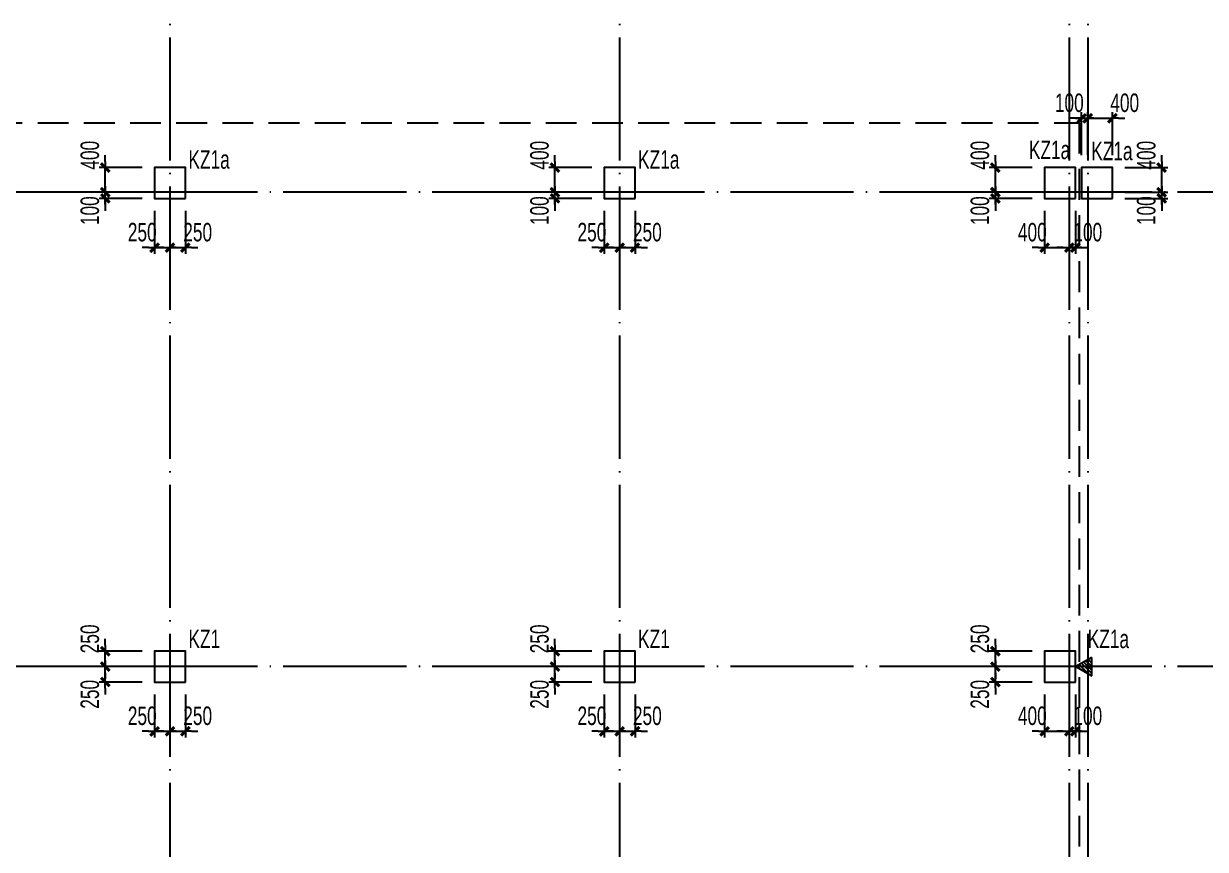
# Model space of a CAD drawing. Extents: x -21254 to 860439, y -324318 to 454338.
# Drawn here: x 565609 to 584794, y -124607 to -111205 of the extents above; entities that cross this region are included whole.
import ezdxf

# ---------------------------------------------------------------- set-up
doc = ezdxf.new("R2010")
doc.units = 0
doc.header["$LTSCALE"] = 1000
doc.header["$MEASUREMENT"] = 0
doc.linetypes.add('DASHED', pattern=[0.75, 0.5, -0.25])
doc.linetypes.add('DOTE', pattern=[2.42, 2, -0.2, 0.02, -0.2])
doc.layers.get('0').update_dxf_attribs({"linetype": 'CONTINUOUS'})
doc.layers.get('Defpoints').update_dxf_attribs({"linetype": 'CONTINUOUS', "lineweight": 5})
for name, color, linetype in [('COLU', 7, 'CONTINUOUS'), ('COLU_DIM', 3, 'CONTINUOUS'), ('DIMENSION', 3, 'CONTINUOUS'), ('DOTE', 1, 'DOTE'), ('S_BEAMDIMMASS', 2, 'CONTINUOUS'), ('TEXT', 7, 'CONTINUOUS'), ('洞口', 253, 'CONTINUOUS')]:
    doc.layers.add(name, color=color, linetype=linetype)
doc.styles.add('BW_Dim', font='Bweng.shx', dxfattribs={"width": 0.7, "bigfont": 'hztxt.shx'})
doc.dimstyles.new('Cyz_100_100', dxfattribs={"dimtxt": 300, "dimasz": 100, "dimexe": 100, "dimexo": 200, "dimgap": 100, "dimtad": 1, "dimdec": 0, "dimzin": 0, "dimdsep": 46, "dimtxsty": 'BW_Dim', "dimblk": '_bwk', "dimcen": 0, "dimclrt": 7, "dimadec": 0, "dimazin": 0, "dimtfac": 1, "dimtdec": 0, "dimtix": 1, "dimtmove": 2, "dimatfit": 0, "dimfxl": 1, "dimtolj": 1, "dimtzin": 0, "dimarcsym": 0})

# ---------------------------------------------------------------- blocks, each defined once
blk = doc.blocks.new('_bwk')
blk.add_line((-1, 0), (0, 0))
blk.add_lwpolyline([(-0.7, -0.7, 0.5, 0.5, 0), (0.7, 0.7, 0.5, 0.5, 0)], format="xyseb")
blk = doc.blocks.new('*D3005')
at = {"layer": 'COLU_DIM', "color": 0, "lineweight": -2, "transparency": 16777216}
for p, q in [((574235, -113841), (574235, -113741)), ((574835, -113941), (574135, -113941)), ((574235, -114041), (574235, -113941)), ((574835, -114041), (574135, -114041)), ((574235, -114141), (574235, -114241))]:
    blk.add_line(p, q, dxfattribs=at)
at = {"layer": 'Defpoints', "color": 0, "transparency": 16777216}
for p in [(574235, -113941), (575035, -113941), (575035, -114041)]:
    blk.add_point(p, dxfattribs=at)
at = {"layer": 'COLU_DIM', "color": 0, "lineweight": -2, "transparency": 16777216, "xscale": 100, "yscale": 100, "zscale": 100}
for p, rotation in [((574235, -113941), 270), ((574235, -114041), 90)]:
    blk.add_blockref('_bwk', p, dxfattribs=dict(at, rotation=rotation))
at = {"layer": 'COLU_DIM', "color": 7, "transparency": 16777216, "insert": (573985, -114241), "char_height": 300, "attachment_point": 5, "rotation": 90, "style": 'BW_Dim'}
blk.add_mtext('\\A1;100', dxfattribs=at)
blk = doc.blocks.new('*D3006')
at = {"layer": 'COLU_DIM', "color": 0, "lineweight": -2, "transparency": 16777216}
for p, q in [((574235, -113441), (574235, -113341)), ((574835, -113541), (574135, -113541)), ((574235, -113941), (574235, -113541)), ((574835, -113941), (574135, -113941)), ((574235, -114041), (574235, -114141))]:
    blk.add_line(p, q, dxfattribs=at)
at = {"layer": 'Defpoints', "color": 0, "transparency": 16777216}
for p in [(574235, -113541), (575035, -113541), (575035, -113941)]:
    blk.add_point(p, dxfattribs=at)
at = {"layer": 'COLU_DIM', "color": 0, "lineweight": -2, "transparency": 16777216, "xscale": 100, "yscale": 100, "zscale": 100}
for p, rotation in [((574235, -113541), 270), ((574235, -113941), 90)]:
    blk.add_blockref('_bwk', p, dxfattribs=dict(at, rotation=rotation))
at = {"layer": 'COLU_DIM', "color": 7, "transparency": 16777216, "insert": (573985, -113341), "char_height": 300, "attachment_point": 5, "rotation": 90, "style": 'BW_Dim'}
blk.add_mtext('\\A1;400', dxfattribs=at)
blk = doc.blocks.new('*D3007')
at = {"layer": 'COLU_DIM', "color": 0, "lineweight": -2, "transparency": 16777216}
for p, q in [((575035, -114241), (575035, -114941)), ((575285, -114241), (575285, -114941)), ((574935, -114841), (574835, -114841)), ((575035, -114841), (575285, -114841)), ((575385, -114841), (575485, -114841))]:
    blk.add_line(p, q, dxfattribs=at)
at = {"layer": 'Defpoints', "color": 0, "transparency": 16777216}
for p in [(575035, -114041), (575285, -114041), (575285, -114841)]:
    blk.add_point(p, dxfattribs=at)
at = {"layer": 'COLU_DIM', "color": 0, "lineweight": -2, "transparency": 16777216, "xscale": 100, "yscale": 100, "zscale": 100}
blk.add_blockref('_bwk', (575035, -114841), dxfattribs=at)
at = {"layer": 'COLU_DIM', "color": 0, "lineweight": -2, "transparency": 16777216, "xscale": 100, "yscale": 100, "zscale": 100, "rotation": 180}
blk.add_blockref('_bwk', (575285, -114841), dxfattribs=at)
at = {"layer": 'COLU_DIM', "color": 7, "transparency": 16777216, "insert": (574835, -114591), "char_height": 300, "attachment_point": 5, "style": 'BW_Dim'}
blk.add_mtext('\\A1;250', dxfattribs=at)
blk = doc.blocks.new('*D3008')
at = {"layer": 'COLU_DIM', "color": 0, "lineweight": -2, "transparency": 16777216}
for p, q in [((575285, -114241), (575285, -114941)), ((575535, -114241), (575535, -114941)), ((575185, -114841), (575085, -114841)), ((575285, -114841), (575535, -114841)), ((575635, -114841), (575735, -114841))]:
    blk.add_line(p, q, dxfattribs=at)
at = {"layer": 'Defpoints', "color": 0, "transparency": 16777216}
for p in [(575285, -114041), (575535, -114041), (575535, -114841)]:
    blk.add_point(p, dxfattribs=at)
at = {"layer": 'COLU_DIM', "color": 0, "lineweight": -2, "transparency": 16777216, "xscale": 100, "yscale": 100, "zscale": 100}
blk.add_blockref('_bwk', (575285, -114841), dxfattribs=at)
at = {"layer": 'COLU_DIM', "color": 0, "lineweight": -2, "transparency": 16777216, "xscale": 100, "yscale": 100, "zscale": 100, "rotation": 180}
blk.add_blockref('_bwk', (575535, -114841), dxfattribs=at)
at = {"layer": 'COLU_DIM', "color": 7, "transparency": 16777216, "insert": (575735, -114591), "char_height": 300, "attachment_point": 5, "style": 'BW_Dim'}
blk.add_mtext('\\A1;250', dxfattribs=at)
blk = doc.blocks.new('*D3009')
at = {"layer": 'COLU_DIM', "color": 0, "lineweight": -2, "transparency": 16777216}
for p, q in [((566935, -113841), (566935, -113741)), ((567535, -113941), (566835, -113941)), ((566935, -114041), (566935, -113941)), ((567535, -114041), (566835, -114041)), ((566935, -114141), (566935, -114241))]:
    blk.add_line(p, q, dxfattribs=at)
at = {"layer": 'Defpoints', "color": 0, "transparency": 16777216}
for p in [(566935, -113941), (567735, -113941), (567735, -114041)]:
    blk.add_point(p, dxfattribs=at)
at = {"layer": 'COLU_DIM', "color": 0, "lineweight": -2, "transparency": 16777216, "xscale": 100, "yscale": 100, "zscale": 100}
for p, rotation in [((566935, -113941), 270), ((566935, -114041), 90)]:
    blk.add_blockref('_bwk', p, dxfattribs=dict(at, rotation=rotation))
at = {"layer": 'COLU_DIM', "color": 7, "transparency": 16777216, "insert": (566685, -114241), "char_height": 300, "attachment_point": 5, "rotation": 90, "style": 'BW_Dim'}
blk.add_mtext('\\A1;100', dxfattribs=at)
blk = doc.blocks.new('*D3010')
at = {"layer": 'COLU_DIM', "color": 0, "lineweight": -2, "transparency": 16777216}
for p, q in [((566935, -113441), (566935, -113341)), ((567535, -113541), (566835, -113541)), ((566935, -113941), (566935, -113541)), ((567535, -113941), (566835, -113941)), ((566935, -114041), (566935, -114141))]:
    blk.add_line(p, q, dxfattribs=at)
at = {"layer": 'Defpoints', "color": 0, "transparency": 16777216}
for p in [(566935, -113541), (567735, -113541), (567735, -113941)]:
    blk.add_point(p, dxfattribs=at)
at = {"layer": 'COLU_DIM', "color": 0, "lineweight": -2, "transparency": 16777216, "xscale": 100, "yscale": 100, "zscale": 100}
for p, rotation in [((566935, -113541), 270), ((566935, -113941), 90)]:
    blk.add_blockref('_bwk', p, dxfattribs=dict(at, rotation=rotation))
at = {"layer": 'COLU_DIM', "color": 7, "transparency": 16777216, "insert": (566685, -113341), "char_height": 300, "attachment_point": 5, "rotation": 90, "style": 'BW_Dim'}
blk.add_mtext('\\A1;400', dxfattribs=at)
blk = doc.blocks.new('*D3011')
at = {"layer": 'COLU_DIM', "color": 0, "lineweight": -2, "transparency": 16777216}
for p, q in [((567735, -114241), (567735, -114941)), ((567985, -114241), (567985, -114941)), ((567635, -114841), (567535, -114841)), ((567735, -114841), (567985, -114841)), ((568085, -114841), (568185, -114841))]:
    blk.add_line(p, q, dxfattribs=at)
at = {"layer": 'Defpoints', "color": 0, "transparency": 16777216}
for p in [(567735, -114041), (567985, -114041), (567985, -114841)]:
    blk.add_point(p, dxfattribs=at)
at = {"layer": 'COLU_DIM', "color": 0, "lineweight": -2, "transparency": 16777216, "xscale": 100, "yscale": 100, "zscale": 100}
blk.add_blockref('_bwk', (567735, -114841), dxfattribs=at)
at = {"layer": 'COLU_DIM', "color": 0, "lineweight": -2, "transparency": 16777216, "xscale": 100, "yscale": 100, "zscale": 100, "rotation": 180}
blk.add_blockref('_bwk', (567985, -114841), dxfattribs=at)
at = {"layer": 'COLU_DIM', "color": 7, "transparency": 16777216, "insert": (567535, -114591), "char_height": 300, "attachment_point": 5, "style": 'BW_Dim'}
blk.add_mtext('\\A1;250', dxfattribs=at)
blk = doc.blocks.new('*D3012')
at = {"layer": 'COLU_DIM', "color": 0, "lineweight": -2, "transparency": 16777216}
for p, q in [((567985, -114241), (567985, -114941)), ((568235, -114241), (568235, -114941)), ((567885, -114841), (567785, -114841)), ((567985, -114841), (568235, -114841)), ((568335, -114841), (568435, -114841))]:
    blk.add_line(p, q, dxfattribs=at)
at = {"layer": 'Defpoints', "color": 0, "transparency": 16777216}
for p in [(567985, -114041), (568235, -114041), (568235, -114841)]:
    blk.add_point(p, dxfattribs=at)
at = {"layer": 'COLU_DIM', "color": 0, "lineweight": -2, "transparency": 16777216, "xscale": 100, "yscale": 100, "zscale": 100}
blk.add_blockref('_bwk', (567985, -114841), dxfattribs=at)
at = {"layer": 'COLU_DIM', "color": 0, "lineweight": -2, "transparency": 16777216, "xscale": 100, "yscale": 100, "zscale": 100, "rotation": 180}
blk.add_blockref('_bwk', (568235, -114841), dxfattribs=at)
at = {"layer": 'COLU_DIM', "color": 7, "transparency": 16777216, "insert": (568435, -114591), "char_height": 300, "attachment_point": 5, "style": 'BW_Dim'}
blk.add_mtext('\\A1;250', dxfattribs=at)
blk = doc.blocks.new('*D3017')
at = {"layer": 'COLU_DIM', "color": 0, "lineweight": -2, "transparency": 16777216}
for p, q in [((581385, -121541), (581385, -121441)), ((581985, -121641), (581285, -121641)), ((581385, -121891), (581385, -121641)), ((581985, -121891), (581285, -121891)), ((581385, -121991), (581385, -122091))]:
    blk.add_line(p, q, dxfattribs=at)
at = {"layer": 'Defpoints', "color": 0, "transparency": 16777216}
for p in [(581385, -121641), (582185, -121641), (582185, -121891)]:
    blk.add_point(p, dxfattribs=at)
at = {"layer": 'COLU_DIM', "color": 0, "lineweight": -2, "transparency": 16777216, "xscale": 100, "yscale": 100, "zscale": 100}
for p, rotation in [((581385, -121641), 270), ((581385, -121891), 90)]:
    blk.add_blockref('_bwk', p, dxfattribs=dict(at, rotation=rotation))
at = {"layer": 'COLU_DIM', "color": 7, "transparency": 16777216, "insert": (581135, -122091), "char_height": 300, "attachment_point": 5, "rotation": 90, "style": 'BW_Dim'}
blk.add_mtext('\\A1;250', dxfattribs=at)
blk = doc.blocks.new('*D3018')
at = {"layer": 'COLU_DIM', "color": 0, "lineweight": -2, "transparency": 16777216}
for p, q in [((581385, -121291), (581385, -121191)), ((581985, -121391), (581285, -121391)), ((581385, -121641), (581385, -121391)), ((581985, -121641), (581285, -121641)), ((581385, -121741), (581385, -121841))]:
    blk.add_line(p, q, dxfattribs=at)
at = {"layer": 'Defpoints', "color": 0, "transparency": 16777216}
for p in [(581385, -121391), (582185, -121391), (582185, -121641)]:
    blk.add_point(p, dxfattribs=at)
at = {"layer": 'COLU_DIM', "color": 0, "lineweight": -2, "transparency": 16777216, "xscale": 100, "yscale": 100, "zscale": 100}
for p, rotation in [((581385, -121391), 270), ((581385, -121641), 90)]:
    blk.add_blockref('_bwk', p, dxfattribs=dict(at, rotation=rotation))
at = {"layer": 'COLU_DIM', "color": 7, "transparency": 16777216, "insert": (581135, -121191), "char_height": 300, "attachment_point": 5, "rotation": 90, "style": 'BW_Dim'}
blk.add_mtext('\\A1;250', dxfattribs=at)
blk = doc.blocks.new('*D3019')
at = {"layer": 'COLU_DIM', "color": 0, "lineweight": -2, "transparency": 16777216}
for p, q in [((582185, -122091), (582185, -122791)), ((582585, -122091), (582585, -122791)), ((582085, -122691), (581985, -122691)), ((582185, -122691), (582585, -122691)), ((582685, -122691), (582785, -122691))]:
    blk.add_line(p, q, dxfattribs=at)
at = {"layer": 'Defpoints', "color": 0, "transparency": 16777216}
for p in [(582185, -121891), (582585, -121891), (582585, -122691)]:
    blk.add_point(p, dxfattribs=at)
at = {"layer": 'COLU_DIM', "color": 0, "lineweight": -2, "transparency": 16777216, "xscale": 100, "yscale": 100, "zscale": 100}
blk.add_blockref('_bwk', (582185, -122691), dxfattribs=at)
at = {"layer": 'COLU_DIM', "color": 0, "lineweight": -2, "transparency": 16777216, "xscale": 100, "yscale": 100, "zscale": 100, "rotation": 180}
blk.add_blockref('_bwk', (582585, -122691), dxfattribs=at)
at = {"layer": 'COLU_DIM', "color": 7, "transparency": 16777216, "insert": (581985, -122441), "char_height": 300, "attachment_point": 5, "style": 'BW_Dim'}
blk.add_mtext('\\A1;400', dxfattribs=at)
blk = doc.blocks.new('*D3020')
at = {"layer": 'COLU_DIM', "color": 0, "lineweight": -2, "transparency": 16777216}
for p, q in [((582585, -122091), (582585, -122791)), ((582685, -122091), (582685, -122791)), ((582485, -122691), (582385, -122691)), ((582585, -122691), (582685, -122691)), ((582785, -122691), (582885, -122691))]:
    blk.add_line(p, q, dxfattribs=at)
at = {"layer": 'Defpoints', "color": 0, "transparency": 16777216}
for p in [(582585, -121891), (582685, -121891), (582685, -122691)]:
    blk.add_point(p, dxfattribs=at)
at = {"layer": 'COLU_DIM', "color": 0, "lineweight": -2, "transparency": 16777216, "xscale": 100, "yscale": 100, "zscale": 100}
blk.add_blockref('_bwk', (582585, -122691), dxfattribs=at)
at = {"layer": 'COLU_DIM', "color": 0, "lineweight": -2, "transparency": 16777216, "xscale": 100, "yscale": 100, "zscale": 100, "rotation": 180}
blk.add_blockref('_bwk', (582685, -122691), dxfattribs=at)
at = {"layer": 'COLU_DIM', "color": 7, "transparency": 16777216, "insert": (582885, -122441), "char_height": 300, "attachment_point": 5, "style": 'BW_Dim'}
blk.add_mtext('\\A1;100', dxfattribs=at)
blk = doc.blocks.new('*D3021')
at = {"layer": 'COLU_DIM', "color": 0, "lineweight": -2, "transparency": 16777216}
for p, q in [((574235, -121541), (574235, -121441)), ((574835, -121641), (574135, -121641)), ((574235, -121891), (574235, -121641)), ((574835, -121891), (574135, -121891)), ((574235, -121991), (574235, -122091))]:
    blk.add_line(p, q, dxfattribs=at)
at = {"layer": 'Defpoints', "color": 0, "transparency": 16777216}
for p in [(574235, -121641), (575035, -121641), (575035, -121891)]:
    blk.add_point(p, dxfattribs=at)
at = {"layer": 'COLU_DIM', "color": 0, "lineweight": -2, "transparency": 16777216, "xscale": 100, "yscale": 100, "zscale": 100}
for p, rotation in [((574235, -121641), 270), ((574235, -121891), 90)]:
    blk.add_blockref('_bwk', p, dxfattribs=dict(at, rotation=rotation))
at = {"layer": 'COLU_DIM', "color": 7, "transparency": 16777216, "insert": (573985, -122091), "char_height": 300, "attachment_point": 5, "rotation": 90, "style": 'BW_Dim'}
blk.add_mtext('\\A1;250', dxfattribs=at)
blk = doc.blocks.new('*D3022')
at = {"layer": 'COLU_DIM', "color": 0, "lineweight": -2, "transparency": 16777216}
for p, q in [((574235, -121291), (574235, -121191)), ((574835, -121391), (574135, -121391)), ((574235, -121641), (574235, -121391)), ((574835, -121641), (574135, -121641)), ((574235, -121741), (574235, -121841))]:
    blk.add_line(p, q, dxfattribs=at)
at = {"layer": 'Defpoints', "color": 0, "transparency": 16777216}
for p in [(574235, -121391), (575035, -121391), (575035, -121641)]:
    blk.add_point(p, dxfattribs=at)
at = {"layer": 'COLU_DIM', "color": 0, "lineweight": -2, "transparency": 16777216, "xscale": 100, "yscale": 100, "zscale": 100}
for p, rotation in [((574235, -121391), 270), ((574235, -121641), 90)]:
    blk.add_blockref('_bwk', p, dxfattribs=dict(at, rotation=rotation))
at = {"layer": 'COLU_DIM', "color": 7, "transparency": 16777216, "insert": (573985, -121191), "char_height": 300, "attachment_point": 5, "rotation": 90, "style": 'BW_Dim'}
blk.add_mtext('\\A1;250', dxfattribs=at)
blk = doc.blocks.new('*D3023')
at = {"layer": 'COLU_DIM', "color": 0, "lineweight": -2, "transparency": 16777216}
for p, q in [((575035, -122091), (575035, -122791)), ((575285, -122091), (575285, -122791)), ((574935, -122691), (574835, -122691)), ((575035, -122691), (575285, -122691)), ((575385, -122691), (575485, -122691))]:
    blk.add_line(p, q, dxfattribs=at)
at = {"layer": 'Defpoints', "color": 0, "transparency": 16777216}
for p in [(575035, -121891), (575285, -121891), (575285, -122691)]:
    blk.add_point(p, dxfattribs=at)
at = {"layer": 'COLU_DIM', "color": 0, "lineweight": -2, "transparency": 16777216, "xscale": 100, "yscale": 100, "zscale": 100}
blk.add_blockref('_bwk', (575035, -122691), dxfattribs=at)
at = {"layer": 'COLU_DIM', "color": 0, "lineweight": -2, "transparency": 16777216, "xscale": 100, "yscale": 100, "zscale": 100, "rotation": 180}
blk.add_blockref('_bwk', (575285, -122691), dxfattribs=at)
at = {"layer": 'COLU_DIM', "color": 7, "transparency": 16777216, "insert": (574835, -122441), "char_height": 300, "attachment_point": 5, "style": 'BW_Dim'}
blk.add_mtext('\\A1;250', dxfattribs=at)
blk = doc.blocks.new('*D3024')
at = {"layer": 'COLU_DIM', "color": 0, "lineweight": -2, "transparency": 16777216}
for p, q in [((575285, -122091), (575285, -122791)), ((575535, -122091), (575535, -122791)), ((575185, -122691), (575085, -122691)), ((575285, -122691), (575535, -122691)), ((575635, -122691), (575735, -122691))]:
    blk.add_line(p, q, dxfattribs=at)
at = {"layer": 'Defpoints', "color": 0, "transparency": 16777216}
for p in [(575285, -121891), (575535, -121891), (575535, -122691)]:
    blk.add_point(p, dxfattribs=at)
at = {"layer": 'COLU_DIM', "color": 0, "lineweight": -2, "transparency": 16777216, "xscale": 100, "yscale": 100, "zscale": 100}
blk.add_blockref('_bwk', (575285, -122691), dxfattribs=at)
at = {"layer": 'COLU_DIM', "color": 0, "lineweight": -2, "transparency": 16777216, "xscale": 100, "yscale": 100, "zscale": 100, "rotation": 180}
blk.add_blockref('_bwk', (575535, -122691), dxfattribs=at)
at = {"layer": 'COLU_DIM', "color": 7, "transparency": 16777216, "insert": (575735, -122441), "char_height": 300, "attachment_point": 5, "style": 'BW_Dim'}
blk.add_mtext('\\A1;250', dxfattribs=at)
blk = doc.blocks.new('*D3025')
at = {"layer": 'COLU_DIM', "color": 0, "lineweight": -2, "transparency": 16777216}
for p, q in [((566935, -121541), (566935, -121441)), ((567535, -121641), (566835, -121641)), ((566935, -121891), (566935, -121641)), ((567535, -121891), (566835, -121891)), ((566935, -121991), (566935, -122091))]:
    blk.add_line(p, q, dxfattribs=at)
at = {"layer": 'Defpoints', "color": 0, "transparency": 16777216}
for p in [(566935, -121641), (567735, -121641), (567735, -121891)]:
    blk.add_point(p, dxfattribs=at)
at = {"layer": 'COLU_DIM', "color": 0, "lineweight": -2, "transparency": 16777216, "xscale": 100, "yscale": 100, "zscale": 100}
for p, rotation in [((566935, -121641), 270), ((566935, -121891), 90)]:
    blk.add_blockref('_bwk', p, dxfattribs=dict(at, rotation=rotation))
at = {"layer": 'COLU_DIM', "color": 7, "transparency": 16777216, "insert": (566685, -122091), "char_height": 300, "attachment_point": 5, "rotation": 90, "style": 'BW_Dim'}
blk.add_mtext('\\A1;250', dxfattribs=at)
blk = doc.blocks.new('*D3026')
at = {"layer": 'COLU_DIM', "color": 0, "lineweight": -2, "transparency": 16777216}
for p, q in [((566935, -121291), (566935, -121191)), ((567535, -121391), (566835, -121391)), ((566935, -121641), (566935, -121391)), ((567535, -121641), (566835, -121641)), ((566935, -121741), (566935, -121841))]:
    blk.add_line(p, q, dxfattribs=at)
at = {"layer": 'Defpoints', "color": 0, "transparency": 16777216}
for p in [(566935, -121391), (567735, -121391), (567735, -121641)]:
    blk.add_point(p, dxfattribs=at)
at = {"layer": 'COLU_DIM', "color": 0, "lineweight": -2, "transparency": 16777216, "xscale": 100, "yscale": 100, "zscale": 100}
for p, rotation in [((566935, -121391), 270), ((566935, -121641), 90)]:
    blk.add_blockref('_bwk', p, dxfattribs=dict(at, rotation=rotation))
at = {"layer": 'COLU_DIM', "color": 7, "transparency": 16777216, "insert": (566685, -121191), "char_height": 300, "attachment_point": 5, "rotation": 90, "style": 'BW_Dim'}
blk.add_mtext('\\A1;250', dxfattribs=at)
blk = doc.blocks.new('*D3027')
at = {"layer": 'COLU_DIM', "color": 0, "lineweight": -2, "transparency": 16777216}
for p, q in [((567735, -122091), (567735, -122791)), ((567985, -122091), (567985, -122791)), ((567635, -122691), (567535, -122691)), ((567735, -122691), (567985, -122691)), ((568085, -122691), (568185, -122691))]:
    blk.add_line(p, q, dxfattribs=at)
at = {"layer": 'Defpoints', "color": 0, "transparency": 16777216}
for p in [(567735, -121891), (567985, -121891), (567985, -122691)]:
    blk.add_point(p, dxfattribs=at)
at = {"layer": 'COLU_DIM', "color": 0, "lineweight": -2, "transparency": 16777216, "xscale": 100, "yscale": 100, "zscale": 100}
blk.add_blockref('_bwk', (567735, -122691), dxfattribs=at)
at = {"layer": 'COLU_DIM', "color": 0, "lineweight": -2, "transparency": 16777216, "xscale": 100, "yscale": 100, "zscale": 100, "rotation": 180}
blk.add_blockref('_bwk', (567985, -122691), dxfattribs=at)
at = {"layer": 'COLU_DIM', "color": 7, "transparency": 16777216, "insert": (567535, -122441), "char_height": 300, "attachment_point": 5, "style": 'BW_Dim'}
blk.add_mtext('\\A1;250', dxfattribs=at)
blk = doc.blocks.new('*D3028')
at = {"layer": 'COLU_DIM', "color": 0, "lineweight": -2, "transparency": 16777216}
for p, q in [((567985, -122091), (567985, -122791)), ((568235, -122091), (568235, -122791)), ((567885, -122691), (567785, -122691)), ((567985, -122691), (568235, -122691)), ((568335, -122691), (568435, -122691))]:
    blk.add_line(p, q, dxfattribs=at)
at = {"layer": 'Defpoints', "color": 0, "transparency": 16777216}
for p in [(567985, -121891), (568235, -121891), (568235, -122691)]:
    blk.add_point(p, dxfattribs=at)
at = {"layer": 'COLU_DIM', "color": 0, "lineweight": -2, "transparency": 16777216, "xscale": 100, "yscale": 100, "zscale": 100}
blk.add_blockref('_bwk', (567985, -122691), dxfattribs=at)
at = {"layer": 'COLU_DIM', "color": 0, "lineweight": -2, "transparency": 16777216, "xscale": 100, "yscale": 100, "zscale": 100, "rotation": 180}
blk.add_blockref('_bwk', (568235, -122691), dxfattribs=at)
at = {"layer": 'COLU_DIM', "color": 7, "transparency": 16777216, "insert": (568435, -122441), "char_height": 300, "attachment_point": 5, "style": 'BW_Dim'}
blk.add_mtext('\\A1;250', dxfattribs=at)
blk = doc.blocks.new('*D3081')
at = {"layer": 'COLU_DIM', "color": 0, "lineweight": -2, "transparency": 16777216}
for p, q in [((581385, -113841), (581385, -113741)), ((581985, -113941), (581285, -113941)), ((581385, -114041), (581385, -113941)), ((581985, -114041), (581285, -114041)), ((581385, -114141), (581385, -114241))]:
    blk.add_line(p, q, dxfattribs=at)
at = {"layer": 'Defpoints', "color": 0, "transparency": 16777216}
for p in [(581385, -113941), (582185, -113941), (582185, -114041)]:
    blk.add_point(p, dxfattribs=at)
at = {"layer": 'COLU_DIM', "color": 0, "lineweight": -2, "transparency": 16777216, "xscale": 100, "yscale": 100, "zscale": 100}
for p, rotation in [((581385, -113941), 270), ((581385, -114041), 90)]:
    blk.add_blockref('_bwk', p, dxfattribs=dict(at, rotation=rotation))
at = {"layer": 'COLU_DIM', "color": 7, "transparency": 16777216, "insert": (581135, -114241), "char_height": 300, "attachment_point": 5, "rotation": 90, "style": 'BW_Dim'}
blk.add_mtext('\\A1;100', dxfattribs=at)
blk = doc.blocks.new('*D3082')
at = {"layer": 'COLU_DIM', "color": 0, "lineweight": -2, "transparency": 16777216}
for p, q in [((581385, -113441), (581385, -113341)), ((581985, -113541), (581285, -113541)), ((581385, -113941), (581385, -113541)), ((581985, -113941), (581285, -113941)), ((581385, -114041), (581385, -114141))]:
    blk.add_line(p, q, dxfattribs=at)
at = {"layer": 'Defpoints', "color": 0, "transparency": 16777216}
for p in [(581385, -113541), (582185, -113541), (582185, -113941)]:
    blk.add_point(p, dxfattribs=at)
at = {"layer": 'COLU_DIM', "color": 0, "lineweight": -2, "transparency": 16777216, "xscale": 100, "yscale": 100, "zscale": 100}
for p, rotation in [((581385, -113541), 270), ((581385, -113941), 90)]:
    blk.add_blockref('_bwk', p, dxfattribs=dict(at, rotation=rotation))
at = {"layer": 'COLU_DIM', "color": 7, "transparency": 16777216, "insert": (581135, -113341), "char_height": 300, "attachment_point": 5, "rotation": 90, "style": 'BW_Dim'}
blk.add_mtext('\\A1;400', dxfattribs=at)
blk = doc.blocks.new('*D3083')
at = {"layer": 'COLU_DIM', "color": 0, "lineweight": -2, "transparency": 16777216}
for p, q in [((582185, -114241), (582185, -114941)), ((582585, -114241), (582585, -114941)), ((582085, -114841), (581985, -114841)), ((582185, -114841), (582585, -114841)), ((582685, -114841), (582785, -114841))]:
    blk.add_line(p, q, dxfattribs=at)
at = {"layer": 'Defpoints', "color": 0, "transparency": 16777216}
for p in [(582185, -114041), (582585, -114041), (582585, -114841)]:
    blk.add_point(p, dxfattribs=at)
at = {"layer": 'COLU_DIM', "color": 0, "lineweight": -2, "transparency": 16777216, "xscale": 100, "yscale": 100, "zscale": 100}
blk.add_blockref('_bwk', (582185, -114841), dxfattribs=at)
at = {"layer": 'COLU_DIM', "color": 0, "lineweight": -2, "transparency": 16777216, "xscale": 100, "yscale": 100, "zscale": 100, "rotation": 180}
blk.add_blockref('_bwk', (582585, -114841), dxfattribs=at)
at = {"layer": 'COLU_DIM', "color": 7, "transparency": 16777216, "insert": (581985, -114591), "char_height": 300, "attachment_point": 5, "style": 'BW_Dim'}
blk.add_mtext('\\A1;400', dxfattribs=at)
blk = doc.blocks.new('*D3084')
at = {"layer": 'COLU_DIM', "color": 0, "lineweight": -2, "transparency": 16777216}
for p, q in [((582585, -114241), (582585, -114941)), ((582685, -114241), (582685, -114941)), ((582485, -114841), (582385, -114841)), ((582585, -114841), (582685, -114841)), ((582785, -114841), (582885, -114841))]:
    blk.add_line(p, q, dxfattribs=at)
at = {"layer": 'Defpoints', "color": 0, "transparency": 16777216}
for p in [(582585, -114041), (582685, -114041), (582685, -114841)]:
    blk.add_point(p, dxfattribs=at)
at = {"layer": 'COLU_DIM', "color": 0, "lineweight": -2, "transparency": 16777216, "xscale": 100, "yscale": 100, "zscale": 100}
blk.add_blockref('_bwk', (582585, -114841), dxfattribs=at)
at = {"layer": 'COLU_DIM', "color": 0, "lineweight": -2, "transparency": 16777216, "xscale": 100, "yscale": 100, "zscale": 100, "rotation": 180}
blk.add_blockref('_bwk', (582685, -114841), dxfattribs=at)
at = {"layer": 'COLU_DIM', "color": 7, "transparency": 16777216, "insert": (582885, -114591), "char_height": 300, "attachment_point": 5, "style": 'BW_Dim'}
blk.add_mtext('\\A1;100', dxfattribs=at)
blk = doc.blocks.new('*D3085')
at = {"layer": 'COLU_DIM', "color": 0, "lineweight": -2, "transparency": 16777216}
for p, q in [((584085, -113841), (584085, -113741)), ((583485, -113941), (584185, -113941)), ((584085, -114041), (584085, -113941)), ((583485, -114041), (584185, -114041)), ((584085, -114141), (584085, -114241))]:
    blk.add_line(p, q, dxfattribs=at)
at = {"layer": 'Defpoints', "color": 0, "transparency": 16777216}
for p in [(583285, -113941), (584085, -113941), (583285, -114041)]:
    blk.add_point(p, dxfattribs=at)
at = {"layer": 'COLU_DIM', "color": 0, "lineweight": -2, "transparency": 16777216, "xscale": 100, "yscale": 100, "zscale": 100}
for p, rotation in [((584085, -113941), 270), ((584085, -114041), 90)]:
    blk.add_blockref('_bwk', p, dxfattribs=dict(at, rotation=rotation))
at = {"layer": 'COLU_DIM', "color": 7, "transparency": 16777216, "insert": (583835, -114241), "char_height": 300, "attachment_point": 5, "rotation": 90, "style": 'BW_Dim'}
blk.add_mtext('\\A1;100', dxfattribs=at)
blk = doc.blocks.new('*D3086')
at = {"layer": 'COLU_DIM', "color": 0, "lineweight": -2, "transparency": 16777216}
for p, q in [((584085, -113441), (584085, -113341)), ((583485, -113541), (584185, -113541)), ((584085, -113941), (584085, -113541)), ((583485, -113941), (584185, -113941)), ((584085, -114041), (584085, -114141))]:
    blk.add_line(p, q, dxfattribs=at)
at = {"layer": 'Defpoints', "color": 0, "transparency": 16777216}
for p in [(583285, -113541), (584085, -113541), (583285, -113941)]:
    blk.add_point(p, dxfattribs=at)
at = {"layer": 'COLU_DIM', "color": 0, "lineweight": -2, "transparency": 16777216, "xscale": 100, "yscale": 100, "zscale": 100}
for p, rotation in [((584085, -113541), 270), ((584085, -113941), 90)]:
    blk.add_blockref('_bwk', p, dxfattribs=dict(at, rotation=rotation))
at = {"layer": 'COLU_DIM', "color": 7, "transparency": 16777216, "insert": (583835, -113341), "char_height": 300, "attachment_point": 5, "rotation": 90, "style": 'BW_Dim'}
blk.add_mtext('\\A1;400', dxfattribs=at)
blk = doc.blocks.new('*D3087')
at = {"layer": 'COLU_DIM', "color": 0, "lineweight": -2, "transparency": 16777216}
for p, q in [((582685, -112741), (582585, -112741)), ((582785, -113341), (582785, -112641)), ((582785, -112741), (582885, -112741)), ((582885, -113341), (582885, -112641)), ((582985, -112741), (583085, -112741))]:
    blk.add_line(p, q, dxfattribs=at)
at = {"layer": 'Defpoints', "color": 0, "transparency": 16777216}
for p in [(582885, -112741), (582785, -113541), (582885, -113541)]:
    blk.add_point(p, dxfattribs=at)
at = {"layer": 'COLU_DIM', "color": 0, "lineweight": -2, "transparency": 16777216, "xscale": 100, "yscale": 100, "zscale": 100}
blk.add_blockref('_bwk', (582785, -112741), dxfattribs=at)
at = {"layer": 'COLU_DIM', "color": 0, "lineweight": -2, "transparency": 16777216, "xscale": 100, "yscale": 100, "zscale": 100, "rotation": 180}
blk.add_blockref('_bwk', (582885, -112741), dxfattribs=at)
at = {"layer": 'COLU_DIM', "color": 7, "transparency": 16777216, "insert": (582585, -112491), "char_height": 300, "attachment_point": 5, "style": 'BW_Dim'}
blk.add_mtext('\\A1;100', dxfattribs=at)
blk = doc.blocks.new('*D3088')
at = {"layer": 'COLU_DIM', "color": 0, "lineweight": -2, "transparency": 16777216}
for p, q in [((582785, -112741), (582685, -112741)), ((582885, -113341), (582885, -112641)), ((582885, -112741), (583285, -112741)), ((583285, -113341), (583285, -112641)), ((583385, -112741), (583485, -112741))]:
    blk.add_line(p, q, dxfattribs=at)
at = {"layer": 'Defpoints', "color": 0, "transparency": 16777216}
for p in [(583285, -112741), (582885, -113541), (583285, -113541)]:
    blk.add_point(p, dxfattribs=at)
at = {"layer": 'COLU_DIM', "color": 0, "lineweight": -2, "transparency": 16777216, "xscale": 100, "yscale": 100, "zscale": 100}
blk.add_blockref('_bwk', (582885, -112741), dxfattribs=at)
at = {"layer": 'COLU_DIM', "color": 0, "lineweight": -2, "transparency": 16777216, "xscale": 100, "yscale": 100, "zscale": 100, "rotation": 180}
blk.add_blockref('_bwk', (583285, -112741), dxfattribs=at)
at = {"layer": 'COLU_DIM', "color": 7, "transparency": 16777216, "insert": (583485, -112491), "char_height": 300, "attachment_point": 5, "style": 'BW_Dim'}
blk.add_mtext('\\A1;400', dxfattribs=at)
blk = doc.blocks.new('BW-256606262', base_point=(-918926, -559722))
at = {"layer": 'DIMENSION'}
h = blk.add_hatch(dxfattribs=at)
h.set_pattern_fill('METAL', color=256, scale=10, angle=180, style=0)
h.set_pattern_definition([(135, (1017048.446, -397219.973), (28.28427125, 28.28427125), [])])
h.paths.add_polyline_path([(-918776, -559462), (-918626, -559722), (-918926, -559722)])
for p, q in [((-918926, -559722), (-918776, -559462)), ((-918776, -559462), (-918626, -559722)), ((-918626, -559722), (-918926, -559722))]:
    blk.add_line(p, q, dxfattribs=at)

msp = doc.modelspace()

# ---------------------------------------------------------------- linework, layer by layer
at = {"layer": 'COLU'}
for points in [[(568234.609, -114040.958), (568234.609, -113540.958), (567734.609, -113540.958), (567734.609, -114040.958)], [(575534.609, -114040.958), (575534.609, -113540.958), (575034.609, -113540.958), (575034.609, -114040.958)], [(582684.609, -114040.958), (582684.609, -113540.958), (582184.609, -113540.958), (582184.609, -114040.958)], [(583284.609, -114040.958), (583284.609, -113540.958), (582784.609, -113540.958), (582784.609, -114040.958)], [(568234.609, -121890.958), (568234.609, -121390.958), (567734.609, -121390.958), (567734.609, -121890.958)], [(575534.609, -121890.958), (575534.609, -121390.958), (575034.609, -121390.958), (575034.609, -121890.958)], [(582684.609, -121890.958), (582684.609, -121390.958), (582184.609, -121390.958), (582184.609, -121890.958)]]:
    msp.add_lwpolyline(points, close=True, dxfattribs=at)
at = {"layer": 'DOTE', "linetype": 'DOTE'}
for p, q in [((567984.609, -82388.111), (567984.609, -138078.446)), ((575284.609, -82388.111), (575284.609, -138078.446)), ((582584.609, -82388.111), (582584.609, -138078.446)), ((582884.609, -82388.111), (582884.609, -138078.446)), ((634744.291, -113940.958), (558468.978, -113940.958)), ((634744.291, -121640.958), (558468.978, -121640.958))]:
    msp.add_line(p, q, dxfattribs=at)
at = {"layer": 'S_BEAMDIMMASS', "color": 6, "linetype": 'DASHED'}
msp.add_lwpolyline([(559087.331, -112812.267), (582742.914, -112812.267), (582742.914, -138263.442), (559087.331, -138263.442)], close=True, dxfattribs=at)

# ---------------------------------------------------------------- block references
at = {"layer": '洞口', "xscale": -1, "rotation": 90}
msp.add_blockref('BW-256606262', (582949.997, -121490.958), dxfattribs=at)

# ---------------------------------------------------------------- texts
at = {"layer": 'TEXT', "style": 'BW_Dim', "width": 0.7}
for s, p in [('KZ1a', (581929.337, -113403.827)), ('KZ1a', (582941.054, -113421.398)), ('KZ1a', (568284.609, -113559.611)), ('KZ1a', (575584.609, -113559.611)), ('KZ1', (568284.609, -121340.958)), ('KZ1', (575584.609, -121340.958)), ('KZ1a', (582884.609, -121340.958))]:
    msp.add_text(s, height=300, dxfattribs=at).set_placement(p)

# ---------------------------------------------------------------- dimensions: what is measured, and where the dimension line sits
at = {"layer": 'COLU_DIM'}
for base, p1, p2, picture, middle in [((582884.609, -112740.958), (582784.609, -113540.958), (582884.609, -113540.958), '*D3087', (582584.609, -112490.958)), ((583284.609, -112740.958), (582884.609, -113540.958), (583284.609, -113540.958), '*D3088', (583484.609, -112490.958)), ((567984.609, -114840.958), (567734.609, -114040.958), (567984.609, -114040.958), '*D3011', (567534.609, -114590.958)), ((568234.609, -114840.958), (567984.609, -114040.958), (568234.609, -114040.958), '*D3012', (568434.609, -114590.958)), ((575284.609, -114840.958), (575034.609, -114040.958), (575284.609, -114040.958), '*D3007', (574834.609, -114590.958)), ((575534.609, -114840.958), (575284.609, -114040.958), (575534.609, -114040.958), '*D3008', (575734.609, -114590.958)), ((582584.609, -114840.958), (582184.609, -114040.958), (582584.609, -114040.958), '*D3083', (581984.609, -114590.958)), ((582684.609, -114840.958), (582584.609, -114040.958), (582684.609, -114040.958), '*D3084', (582884.609, -114590.958)), ((567984.609, -122690.958), (567734.609, -121890.958), (567984.609, -121890.958), '*D3027', (567534.609, -122440.958)), ((568234.609, -122690.958), (567984.609, -121890.958), (568234.609, -121890.958), '*D3028', (568434.609, -122440.958)), ((575284.609, -122690.958), (575034.609, -121890.958), (575284.609, -121890.958), '*D3023', (574834.609, -122440.958)), ((575534.609, -122690.958), (575284.609, -121890.958), (575534.609, -121890.958), '*D3024', (575734.609, -122440.958)), ((582584.609, -122690.958), (582184.609, -121890.958), (582584.609, -121890.958), '*D3019', (581984.609, -122440.958)), ((582684.609, -122690.958), (582584.609, -121890.958), (582684.609, -121890.958), '*D3020', (582884.609, -122440.958))]:
    dim = msp.add_linear_dim(base=base, p1=p1, p2=p2, dimstyle='Cyz_100_100', dxfattribs=at)
    dim.commit()
    dim.dimension.update_dxf_attribs({"geometry": picture, "text_midpoint": middle, "dimtype": 160})
for base, p1, p2, picture, middle in [((566934.609, -113540.958), (567734.609, -113940.958), (567734.609, -113540.958), '*D3010', (566684.609, -113340.958)), ((574234.609, -113540.958), (575034.609, -113940.958), (575034.609, -113540.958), '*D3006', (573984.609, -113340.958)), ((581384.609, -113540.958), (582184.609, -113940.958), (582184.609, -113540.958), '*D3082', (581134.609, -113340.958)), ((584084.609, -113540.958), (583284.609, -113940.958), (583284.609, -113540.958), '*D3086', (583834.609, -113340.958)), ((566934.609, -113940.958), (567734.609, -114040.958), (567734.609, -113940.958), '*D3009', (566684.609, -114240.958)), ((574234.609, -113940.958), (575034.609, -114040.958), (575034.609, -113940.958), '*D3005', (573984.609, -114240.958)), ((581384.609, -113940.958), (582184.609, -114040.958), (582184.609, -113940.958), '*D3081', (581134.609, -114240.958)), ((584084.609, -113940.958), (583284.609, -114040.958), (583284.609, -113940.958), '*D3085', (583834.609, -114240.958)), ((566934.609, -121390.958), (567734.609, -121640.958), (567734.609, -121390.958), '*D3026', (566684.609, -121190.958)), ((574234.609, -121390.958), (575034.609, -121640.958), (575034.609, -121390.958), '*D3022', (573984.609, -121190.958)), ((581384.609, -121390.958), (582184.609, -121640.958), (582184.609, -121390.958), '*D3018', (581134.609, -121190.958)), ((566934.609, -121640.958), (567734.609, -121890.958), (567734.609, -121640.958), '*D3025', (566684.609, -122090.958)), ((574234.609, -121640.958), (575034.609, -121890.958), (575034.609, -121640.958), '*D3021', (573984.609, -122090.958)), ((581384.609, -121640.958), (582184.609, -121890.958), (582184.609, -121640.958), '*D3017', (581134.609, -122090.958))]:
    dim = msp.add_linear_dim(base=base, p1=p1, p2=p2, angle=90, dimstyle='Cyz_100_100', dxfattribs=at)
    dim.commit()
    dim.dimension.update_dxf_attribs({"geometry": picture, "text_midpoint": middle, "dimtype": 160})

doc.saveas('drawing.dxf')
